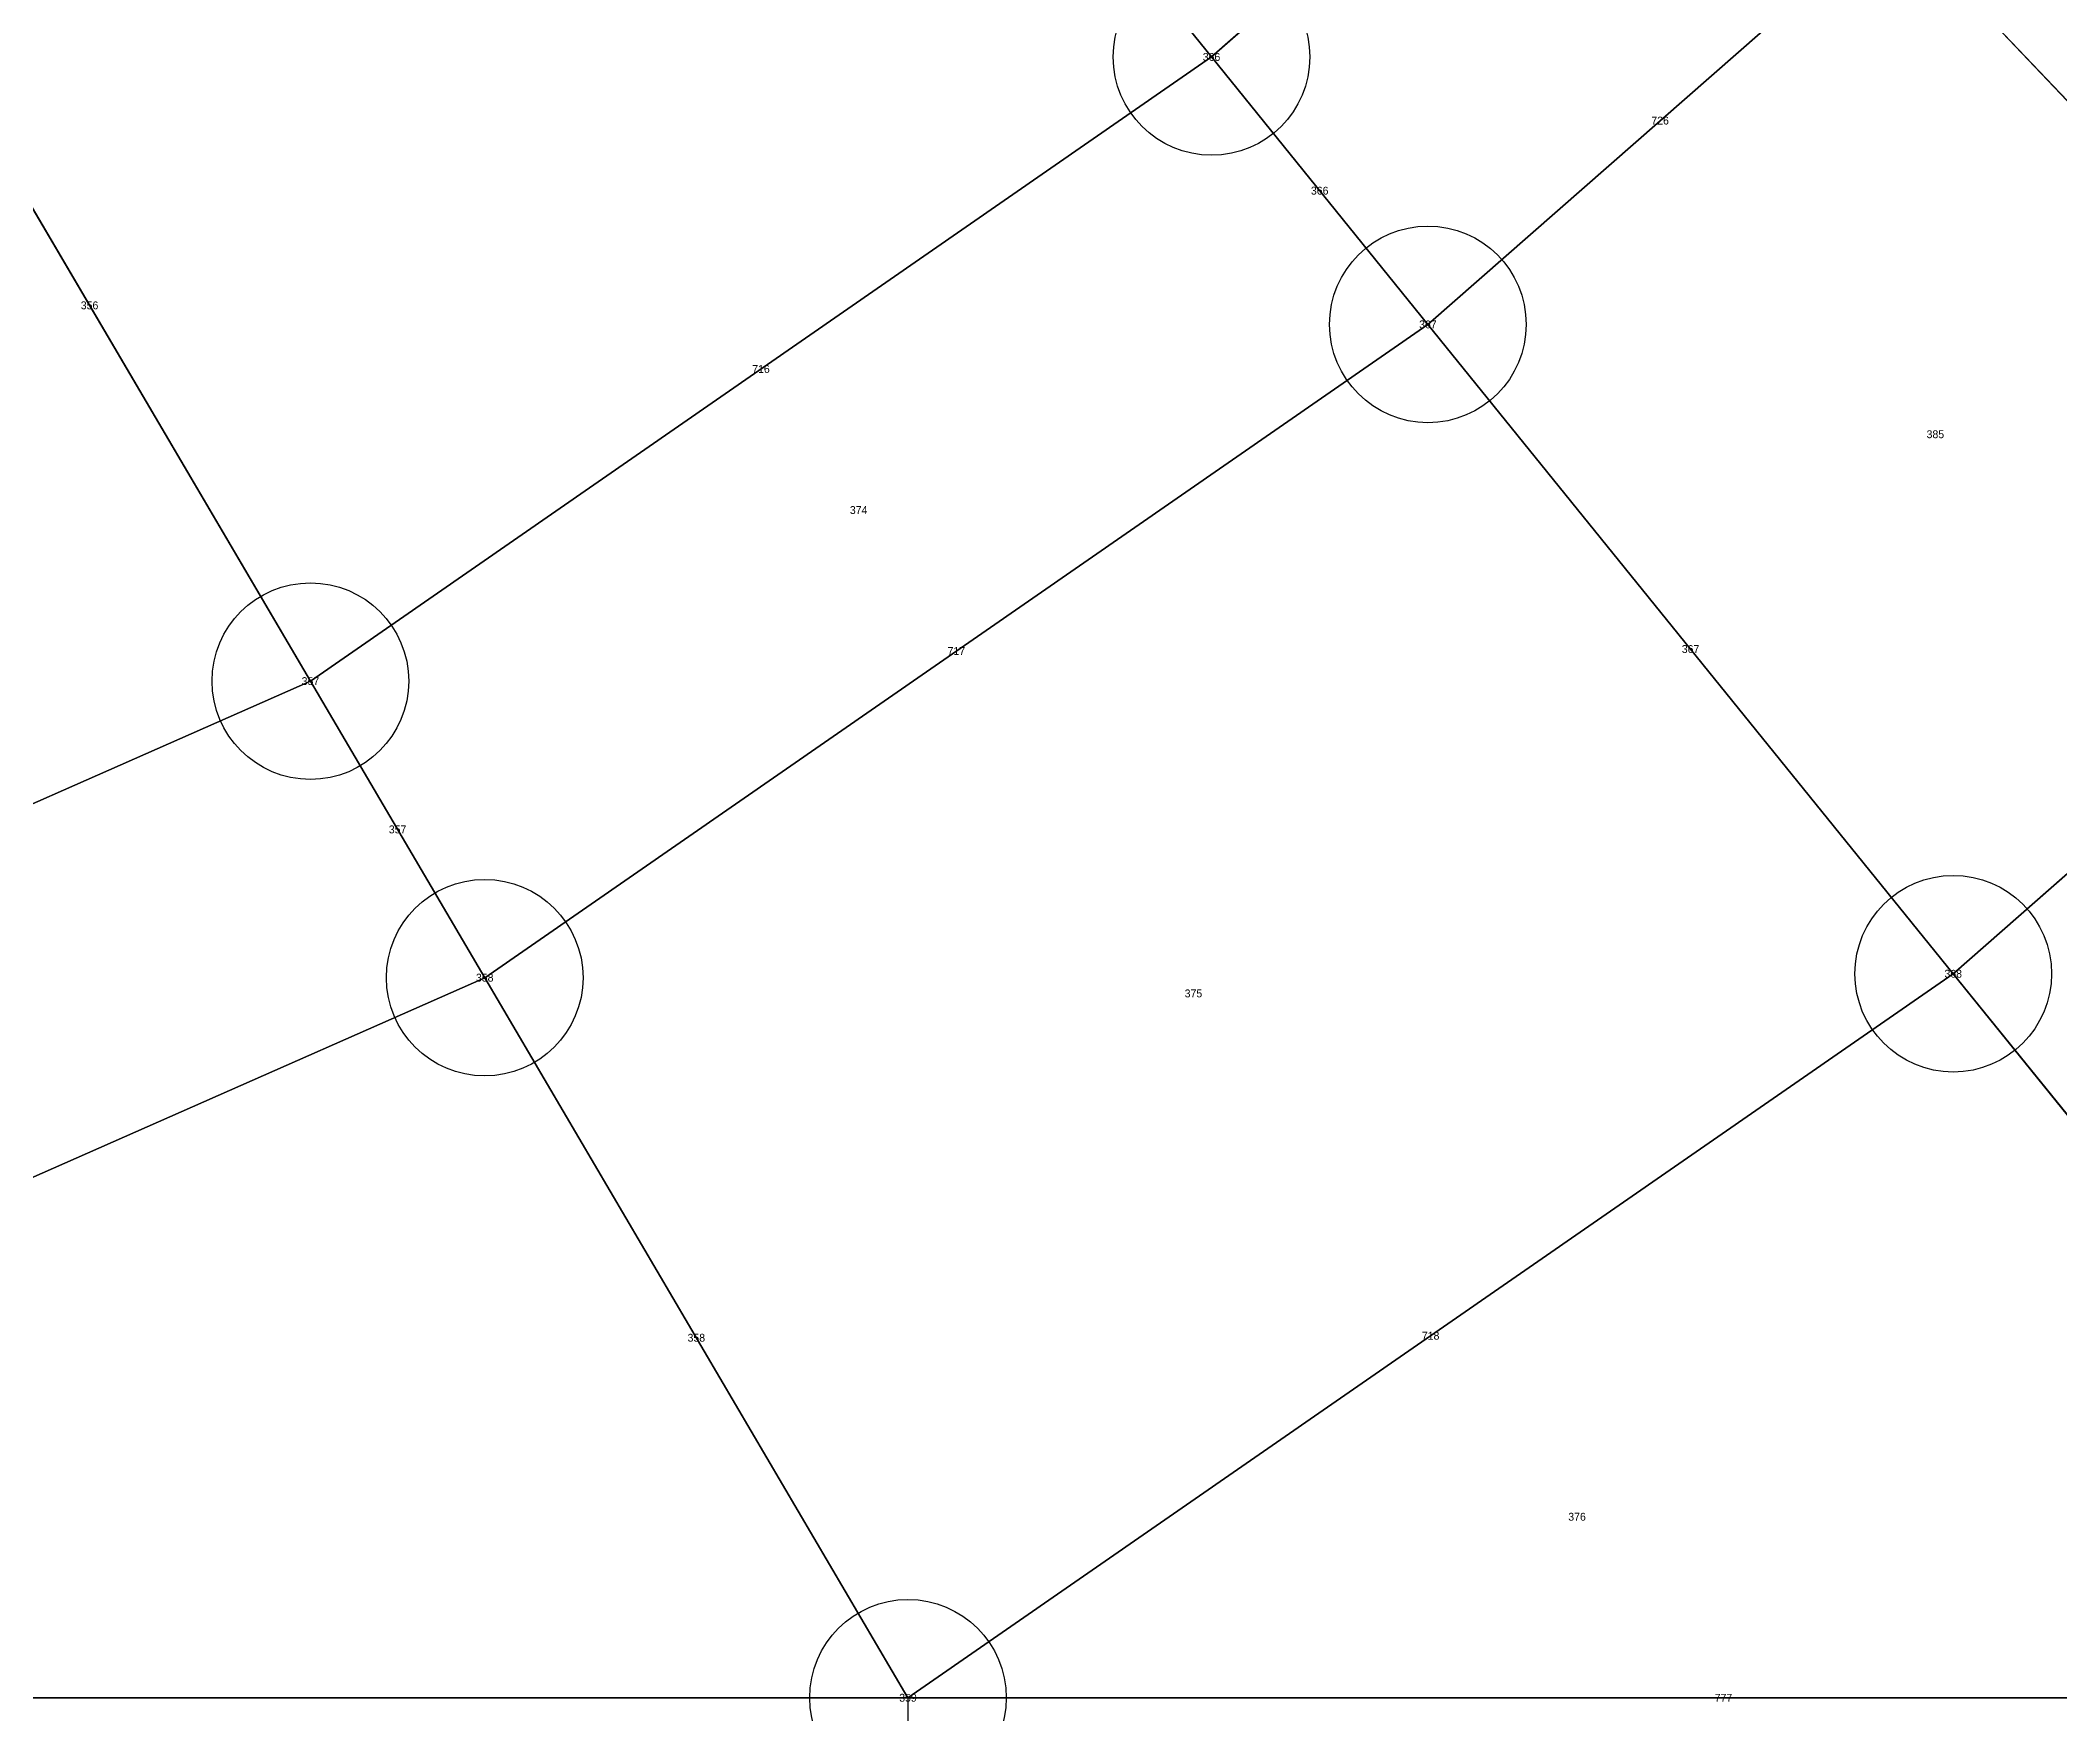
# Model space of a CAD drawing. Extents: x -2.75 to 2.75, y -2.5 to 2.5.
# Drawn here: x 0.881 to 1.395, y -1.879 to -1.453 of the extents above; entities that cross this region are included whole.
import ezdxf
from ezdxf.enums import TextEntityAlignment as Align

# ---------------------------------------------------------------- set-up
doc = ezdxf.new("R2010")
doc.units = 0
doc.header["$MEASUREMENT"] = 0
doc.header["$PDMODE"] = 33
doc.header["$PDSIZE"] = 0.05
for name, color, linetype in [('BRANCHE ESTERNO', 1, 'Continuous'), ('BRANCHE INTERNO', 7, 'Continuous'), ('BRANCHES-Index', 7, 'Continuous'), ('Faces', 7, 'Continuous'), ('Faces-Index', 7, 'Continuous'), ('NODI-Index', 7, 'Continuous'), ('NODO INTRADOSSO INTERNO', 7, 'Continuous')]:
    doc.layers.add(name, color=color, linetype=linetype)

msp = doc.modelspace()

# ---------------------------------------------------------------- linework, layer by layer
at = {"layer": 'BRANCHE ESTERNO'}
msp.add_line((1.1021, -1.875, 1.51691), (1.1021, -2.475, -1.48309), dxfattribs=at)
at = {"layer": 'BRANCHE INTERNO'}
for p, q in [((1.03985, -1.28532, 2.07314), (1.1793, -1.4577, 1.875)), ((1.1793, -1.4577, 1.875), (1.29216, -1.35866, 1.875)), ((1.23432, -1.52571, 1.78323), (1.35245, -1.42205, 1.78323)), ((1.35245, -1.42205, 1.78323), (1.49884, -1.57598, 1.51691)), ((0.83777, -1.4253, 2.07314), (0.95012, -1.61644, 1.875)), ((0.95012, -1.61644, 1.875), (1.1793, -1.4577, 1.875)), ((1.1793, -1.4577, 1.875), (1.23432, -1.52571, 1.78323)), ((0.99445, -1.69186, 1.78323), (1.23432, -1.52571, 1.78323)), ((1.23432, -1.52571, 1.78323), (1.36793, -1.69086, 1.51691)), ((1.36793, -1.69086, 1.51691), (1.49884, -1.57598, 1.51691)), ((0.55358, -1.79142, 1.875), (0.95012, -1.61644, 1.875)), ((0.95012, -1.61644, 1.875), (0.99445, -1.69186, 1.78323)), ((0.57941, -1.875, 1.78323), (0.99445, -1.69186, 1.78323)), ((0.99445, -1.69186, 1.78323), (1.1021, -1.875, 1.51691)), ((1.1021, -1.875, 1.51691), (1.36793, -1.69086, 1.51691)), ((1.36793, -1.69086, 1.51691), (1.51691, -1.875, 1.1021)), ((0.57941, -1.875, 1.78323), (1.1021, -1.875, 1.51691)), ((1.1021, -1.875, 1.51691), (1.51691, -1.875, 1.1021))]:
    msp.add_line(p, q, dxfattribs=at)
at = {"layer": 'Faces'}
for points in [[(1.03985, -1.28532, 2.07314), (1.13936, -1.19799, 2.07314), (1.29216, -1.35866, 1.875), (1.1793, -1.4577, 1.875)], [(0.83777, -1.4253, 2.07314), (1.03985, -1.28532, 2.07314), (1.1793, -1.4577, 1.875), (0.95012, -1.61644, 1.875)], [(1.38768, -1.38768, 1.78323), (1.42205, -1.35245, 1.78323), (1.57598, -1.49884, 1.51691), (1.5379, -1.5379, 1.51691)], [(1.1793, -1.4577, 1.875), (1.29216, -1.35866, 1.875), (1.35245, -1.42205, 1.78323), (1.23432, -1.52571, 1.78323)], [(1.35245, -1.42205, 1.78323), (1.38768, -1.38768, 1.78323), (1.5379, -1.5379, 1.51691), (1.49884, -1.57598, 1.51691)], [(1.23432, -1.52571, 1.78323), (1.35245, -1.42205, 1.78323), (1.49884, -1.57598, 1.51691), (1.36793, -1.69086, 1.51691)], [(0.48812, -1.57958, 2.07314), (0.83777, -1.4253, 2.07314), (0.95012, -1.61644, 1.875), (0.55358, -1.79142, 1.875)], [(0.95012, -1.61644, 1.875), (1.1793, -1.4577, 1.875), (1.23432, -1.52571, 1.78323), (0.99445, -1.69186, 1.78323)], [(0.99445, -1.69186, 1.78323), (1.23432, -1.52571, 1.78323), (1.36793, -1.69086, 1.51691), (1.1021, -1.875, 1.51691)], [(1.36793, -1.69086, 1.51691), (1.49884, -1.57598, 1.51691), (1.66208, -1.74761, 1.1021), (1.51691, -1.875, 1.1021)], [(0.55358, -1.79142, 1.875), (0.95012, -1.61644, 1.875), (0.99445, -1.69186, 1.78323), (0.57941, -1.875, 1.78323)], [(0.57941, -1.875, 1.78323), (0.99445, -1.69186, 1.78323), (1.1021, -1.875, 1.51691), (0.57941, -1.875, 1.78323)], [(1.1021, -1.875, 1.51691), (1.36793, -1.69086, 1.51691), (1.51691, -1.875, 1.1021), (1.1021, -1.875, 1.51691)]]:
    msp.add_3dface(points, dxfattribs=at)
at = {"layer": 'NODO INTRADOSSO INTERNO'}
for p in [(1.1793, -1.4577, 1.875), (1.23432, -1.52571, 1.78323), (0.95012, -1.61644, 1.875), (0.99445, -1.69186, 1.78323), (1.36793, -1.69086, 1.51691), (1.1021, -1.875, 1.51691)]:
    msp.add_point(p, dxfattribs=at)

# ---------------------------------------------------------------- texts
at = {"layer": 'BRANCHES-Index'}
for s, p in [('726', (1.29339, -1.47388, 1.78323)), ('366', (1.20681, -1.4917, 1.82912)), ('356', (0.89395, -1.52087, 1.97407)), ('716', (1.06471, -1.53707, 1.875)), ('367', (1.30113, -1.60828, 1.65007)), ('717', (1.11439, -1.60879, 1.78323)), ('357', (0.97229, -1.65415, 1.82912)), ('718', (1.23502, -1.78293, 1.51691)), ('358', (1.04827, -1.78343, 1.65007)), ('777', (1.3095, -1.875, 1.3095))]:
    msp.add_text(s, height=0.002, dxfattribs=at).set_placement(p, align=Align.MIDDLE_CENTER)
at = {"layer": 'Faces-Index'}
for s, p in [('385', (1.36339, -1.55365, 1.65007)), ('374', (1.08955, -1.57293, 1.82912)), ('375', (1.1747, -1.69586, 1.65007)), ('376', (1.27226, -1.82896, 1.4132))]:
    msp.add_text(s, height=0.002, dxfattribs=at).set_placement(p, align=Align.MIDDLE_CENTER)
at = {"layer": 'NODI-Index'}
for s, p in [('366', (1.1793, -1.4577, 1.875)), ('367', (1.23432, -1.52571, 1.78323)), ('357', (0.95012, -1.61644, 1.875)), ('358', (0.99445, -1.69186, 1.78323)), ('368', (1.36793, -1.69086, 1.51691)), ('359', (1.1021, -1.875, 1.51691))]:
    msp.add_text(s, height=0.002, dxfattribs=at).set_placement(p, align=Align.MIDDLE_CENTER)

doc.saveas('drawing.dxf')
